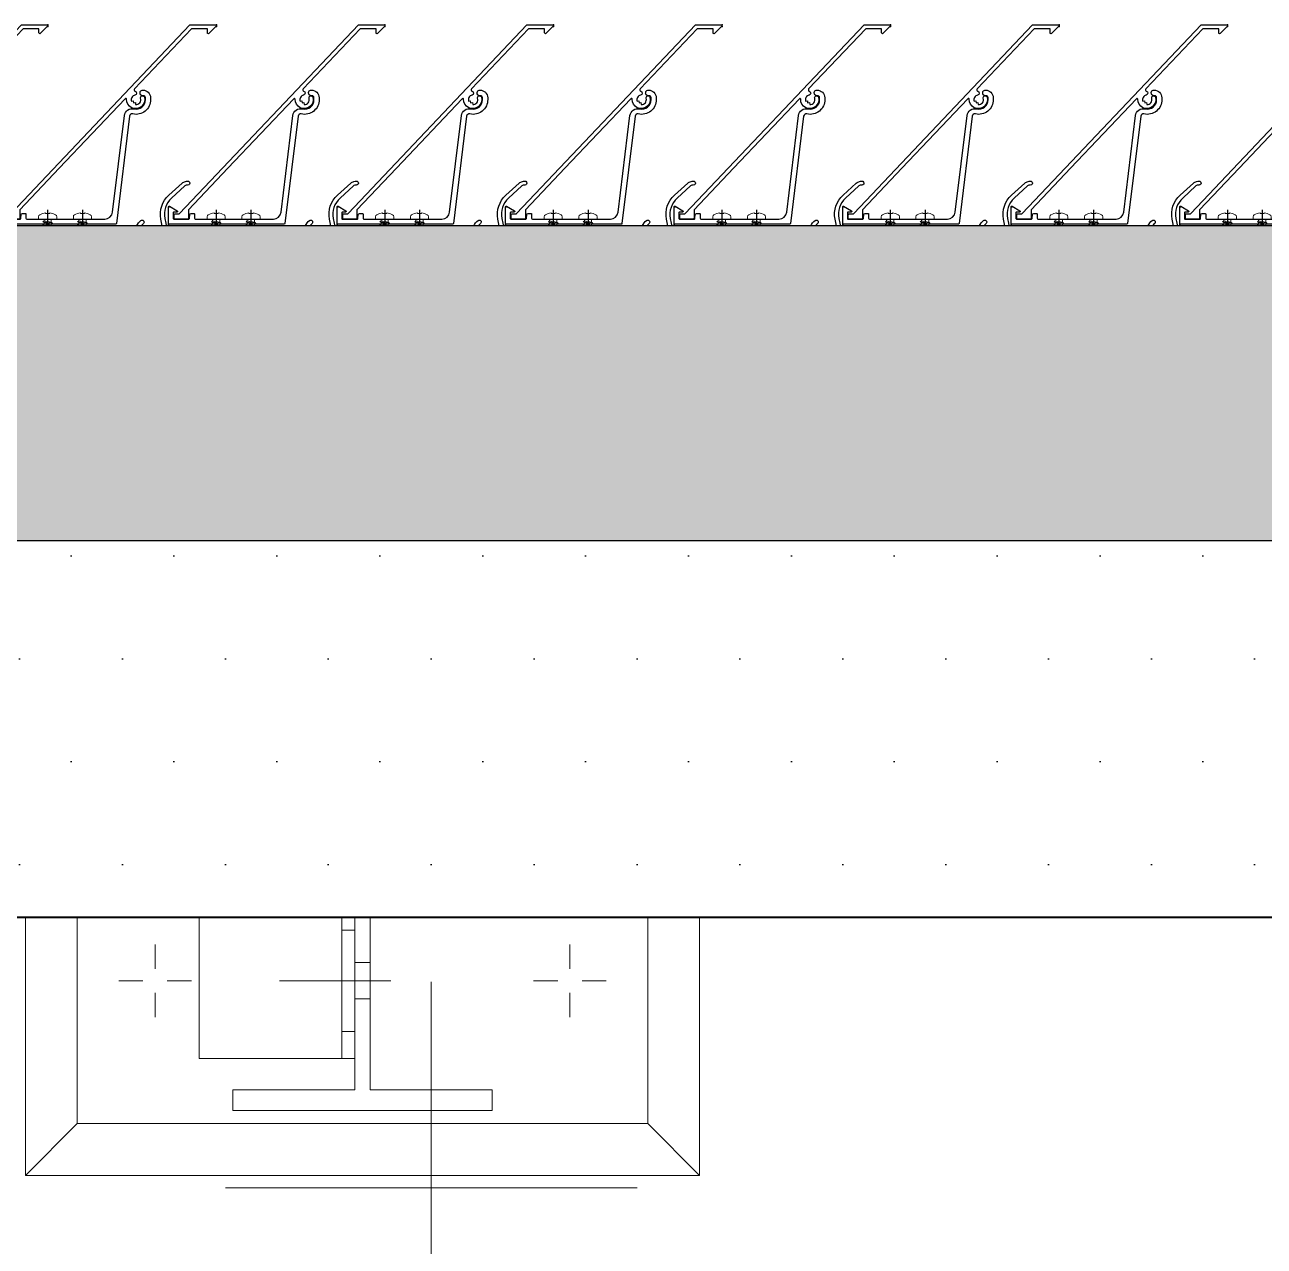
# Model space of a CAD drawing. Header units: millimetres. Extents: x 652937 to 1670132, y 1473552 to 2851037.
# Drawn here: x 713742 to 714220, y 1493531.7 to 1494002.5 of the extents above; entities that cross this region are included whole.
import ezdxf

# ---------------------------------------------------------------- set-up
doc = ezdxf.new("R2010")
doc.units = ezdxf.units.MM
doc.set_wipeout_variables(frame=1)
for name, pattern in [('CENTER', [50.800000000000004, 31.75, -6.35, 6.35, -6.35]), ('HIDDEN', [0.375, 0.25, -0.125]), ('XKITLINE00', [0]), ('XKITLINE02', [4, 2, -2])]:
    doc.linetypes.add(name, pattern=pattern)
for name, color, linetype in [('010 - ASPG_ACCESSORIES_MAIN_COLOR_1', 7, 'Continuous'), ('010 - ASPG_EXTR_MAIN_COLOR_2', 7, 'Continuous'), ('010 - ASPG_FLASHING_HATCH_', 7, 'Continuous'), ('010 - ASPG_FLASHING_MAIN_COLOR_2', 7, 'Continuous'), ('010 - ASPG_FLASHING_MAIN_COLOR_4', 7, 'Continuous'), ('010 - ASPG_FLASHING_WIPEOUT_', 7, 'Continuous'), ('010 - ASPG_FLASING_WIPEOUT_', 7, 'Continuous'), ('010 - ASPG_FRAMING_MAIN_COLOR_2', 7, 'Continuous'), ('010 - ASPG_FRAMING_SUB_COLOR_2', 7, 'Continuous'), ('010 - ASPG_FRAMING_WIPEOUT_', 7, 'Continuous'), ('BOLT & SCREW', 7, 'Continuous'), ('Center Line', 7, 'CENTER'), ('TEXT', 7, 'Continuous')]:
    doc.layers.add(name, color=color, linetype=linetype)
doc.layers.add('010 - ASPG_EXTR_DEF_SUB', color=7, linetype='Continuous', plot=False)
for name, color, linetype, lineweight in [('12-GRID', 7, 'CENTER', 13), ('A-FLOR-E', 7, 'Continuous', 9), ('A-WALL', 7, 'Continuous', 25), ('Bolt', 7, 'Continuous', 0), ('Part', 7, 'Continuous', 0), ('SCREW', 7, 'Continuous', 5)]:
    doc.layers.add(name, color=color, linetype=linetype, lineweight=lineweight)

# ---------------------------------------------------------------- blocks, each defined once
blk = doc.blocks.new('3')
at = {"layer": 'Bolt', "color": 7, "linetype": 'XKITLINE00', "lineweight": 0}
for p, q in [((-110.355418054387, -24.18171399831772), (-110.355418054387, -24.22833399940282)), ((-110.425418054685, -24.25171399815008), (-110.3787980545312, -24.25171399815008)), ((-110.2854180550203, -24.25171399815008), (-110.3320380542427, -24.25171399815008)), ((-110.355418054387, -24.32171400031075), (-110.355418054387, -24.27509399922565)), ((-109.8123949989676, -24.4317139997147), (-109.8123949989676, -24.4783339984715)), ((-109.8123949989676, -24.4317139997147), (-109.8123949989676, -24.4783339984715)), ((-109.8823949983343, -24.50171399954706), (-109.8357749991119, -24.50171399954706)), ((-109.8823949983343, -24.50171399954706), (-109.8357749991119, -24.50171399954706)), ((-109.7423949986696, -24.50171399954706), (-109.7890149988234, -24.50171399954706)), ((-109.7423949986696, -24.50171399954706), (-109.7890149988234, -24.50171399954706)), ((-109.8123949989676, -24.57171399937943), (-109.8123949989676, -24.52509399829432)), ((-109.8123949989676, -24.57171399937943), (-109.8123949989676, -24.52509399829432)), ((-109.8123949989676, -24.7317139999941), (-109.8123949989676, -24.7783339987509)), ((-109.8123949989676, -24.7317139999941), (-109.8123949989676, -24.7783339987509)), ((-109.8823949983343, -24.80171399982646), (-109.8357749991119, -24.80171399982646)), ((-109.8823949983343, -24.80171399982646), (-109.8357749991119, -24.80171399982646)), ((-109.7423949986696, -24.80171399982646), (-109.7890149988234, -24.80171399982646)), ((-109.7423949986696, -24.80171399982646), (-109.7890149988234, -24.80171399982646)), ((-109.8123949989676, -24.87171399965882), (-109.8123949989676, -24.82509399857372)), ((-109.8123949989676, -24.87171399965882), (-109.8123949989676, -24.82509399857372)), ((-110.355418054387, -24.98171399906278), (-110.355418054387, -25.02833400014788)), ((-110.425418054685, -25.05171399889514), (-110.3787980545312, -25.05171399889514)), ((-110.2854180550203, -25.05171399889514), (-110.3320380542427, -25.05171399889514)), ((-110.355418054387, -25.1217139987275), (-110.355418054387, -25.0750939999707))]:
    blk.add_line(p, q, dxfattribs=at)
at = {"layer": 'Bolt', "color": 7, "linetype": 'XKITLINE02', "lineweight": 0}
for p, q in [((-110.355418054387, -24.7063139998354), (-110.355418054387, -24.49171400023624)), ((-110.452918054536, -24.63671399839222), (-110.452918054536, -24.61171399895102)), ((-110.2579180551693, -24.63671399839222), (-110.2579180551693, -24.61171399895102)), ((-110.390418054536, -24.66671399865299), (-110.390418054536, -24.63671399839222)), ((-110.320418054238, -24.66671399865299), (-110.320418054238, -24.63671399839222))]:
    blk.add_line(p, q, dxfattribs=at)
at = {"layer": 'Part', "color": 7, "linetype": 'HIDDEN', "lineweight": 0, "ltscale": 5}
for p, q in [((-110.0720670009032, -23.27716099889949), (-110.0724729998037, -33.32781999930739)), ((-109.5270670000464, -23.27718299906701), (-109.5274730008096, -33.32784199947491))]:
    blk.add_line(p, q, dxfattribs=at)
at = {"layer": 'Part', "color": 7, "lineweight": 0}
for p, q in [((-110.6304180538282, -24.10171399917454), (-110.730418054387, -24.0017139990814)), ((-109.980418054387, -24.0017139990814), (-110.0804180549458, -24.10171399917454)), ((-110.2054180540144, -24.61171399895102), (-110.5054180547595, -24.61171399895102)), ((-110.730418054387, -25.30171400029212), (-110.6304180538282, -25.20171400019899)), ((-110.0804180549458, -25.20171400019899), (-109.980418054387, -25.30171400029212))]:
    blk.add_line(p, q, dxfattribs=at)
at = {"layer": 'Part', "color": 7, "linetype": 'XKITLINE02', "lineweight": 0}
for p, q in [((-110.2054180540144, -24.63671399839222), (-110.5054180547595, -24.63671399839222)), ((-109.5123949982226, -24.63671399839222), (-110.0804180549458, -24.63671399839222)), ((-110.0804180549458, -24.63671399839222), (-109.5123949982226, -24.63671399839222)), ((-109.9623949993402, -24.63671399839222), (-109.9623949993402, -24.66671399865299)), ((-109.5123949982226, -24.66671399865299), (-110.0804180549458, -24.66671399865299)), ((-110.0804180549458, -24.66671399865299), (-109.5123949982226, -24.66671399865299))]:
    blk.add_line(p, q, dxfattribs=at)
at = {"layer": 'Part', "color": 7, "lineweight": 0}
for points in [[(-109.487472999841, -33.32784299831837), (-109.4870670000091, -23.27718499908224), (-110.1120670000091, -23.27716000005603), (-110.112472999841, -33.32781799929217)], [(-110.0804180549458, -25.20171400019899), (-110.0804180549458, -24.10171399917454), (-110.6304180538282, -24.10171399917454), (-110.6304180538282, -25.20171400019899)], [(-110.565418055281, -24.40171399945393), (-110.565418055281, -24.63671399839222), (-110.1454180553555, -24.63671399839222), (-110.1454180553555, -24.40171399945393), (-110.105418054387, -24.40171399945393), (-110.105418054387, -24.90171399991959), (-110.1454180553555, -24.90171399991959), (-110.1454180553555, -24.66671399865299), (-110.565418055281, -24.66671399865299), (-110.565418055281, -24.90171399991959), (-110.605418054387, -24.90171399991959), (-110.605418054387, -24.40171399945393)]]:
    blk.add_lwpolyline(points, close=True, dxfattribs=at)
for points in [[(-109.980418054387, -24.40171399945393), (-109.980418054387, -24.0017139990814), (-110.730418054387, -24.0017139990814), (-110.730418054387, -25.30171400029212), (-109.980418054387, -25.30171400029212), (-109.980418054387, -24.90171399991959)], [(-110.5054180547595, -24.63671399839222), (-110.5054180547595, -24.33671400044113), (-110.2054180540144, -24.33671400044113), (-110.2054180540144, -24.63671399839222)]]:
    blk.add_lwpolyline(points, dxfattribs=at)
at = {"layer": 'Part', "color": 7, "linetype": 'XKITLINE02', "lineweight": 0}
blk.add_lwpolyline([(-110.0804180549458, -24.90171399991959), (-109.5123949982226, -24.90171399991959), (-109.5123949982226, -24.40171399945393), (-110.0804180549458, -24.40171399945393)], dxfattribs=at)
at = {"layer": 'Part', "color": 7, "linetype": 'HIDDEN', "lineweight": 0}
blk.add_lwpolyline([(-109.980418054387, -24.90171399991959), (-109.980418054387, -24.40171399945393)], dxfattribs=at)
blk = doc.blocks.new('W-1-PP18-ST_ENT3_REV02_20260413-050421_PP18_ENT3_MAIN_PLAN')
at = {"layer": 'A-FLOR-E'}
h = blk.add_hatch(dxfattribs=at)
h.set_pattern_fill('CROSS', scale=50, angle=210.7689957793228)
h.set_pattern_definition([(90.00830806532014, (9903.888727165991, -26817.57823354565), (-317.5460351444216, 317.453958179856), [158.75, -476.2500000000001]), (180.0083080653204, (9983.252216689521, -26738.19172452204), (-317.453958179856, -317.5460351444216), [158.75, -476.2500000000001])])
h.paths.add_polyline_path([(10552.7724922637, -11720.10914213024), (10552.65647391812, -10919.99999969266), (11302.45717344829, -10919.89127639681), (11302.5731920267, -11720.00041860156)], flags=16)
h.paths.add_polyline_path([(18712.43403395661, -10369.24719647504), (18712.7101582943, -10275.13879491016), (20062.22330671758, -10274.98557907529), (20062.223306834, -7304.822206497192), (20062.22330718325, 1006.469529820606), (8350.240529375384, 1013.833130011335), (8352.581507619703, -15559.00517199188), (13097.40324537293, -15549.91630767472), (13097.37388473027, -10370.04009564407)])
at = {"layer": 'TEXT'}
h = blk.add_hatch(dxfattribs=at)
h.set_pattern_fill('ANSI34', scale=21.83100767730449, angle=305.7689957793228)
h.set_pattern_definition([(230.0083080653204, (16484.82354204194, -22407.65041881241), (318.6218556715972, -267.276760314056), []), (230.0083080653204, (16387.17373050773, -22416.20793845505), (318.6218556715972, -267.276760314056), []), (230.0083080653204, (16289.52391897351, -22424.76545809768), (318.6218556715972, -267.276760314056), []), (230.0083080653204, (16191.87388997548, -22433.3229965996), (318.6218556715972, -267.276760314056), [])])
h.paths.add_polyline_path([(8351.9099206666, -15550.10326229967), (8350.218025129521, 1004.77125053294), (20060.18423601077, 1006.600863533095), (20061.87613178068, -15548.27364929952)], flags=16)
h.paths.add_polyline_path([(8201.931672031293, -15700.12501231395), (8201.109208492795, 1155.654514906928), (20210.65068731573, 1155.931012239307), (20211.47315085423, -15699.84851498157)])
at = {"layer": 'A-WALL', "color": 7, "linetype": 'HIDDEN', "lineweight": 13, "ltscale": 8}
blk.add_lwpolyline([(13174.99129250669, 1155.858422396705), (15279.8834763004, 1155.867376597598)], dxfattribs=at)
at = {"layer": 'A-WALL', "color": 7, "lineweight": 13}
blk.add_lwpolyline([(20062.22330718325, 1006.469529820606), (20062.22330648475, -15549.88525924273), (8352.604010701412, -15549.943291815), (8350.218026293674, 1004.771250067279)], close=True, dxfattribs=at)
at = {"color": 7, "xscale": 200.000000000001, "yscale": 200.000000000001, "zscale": 200.000000000001, "rotation": 90}
blk.add_blockref('3', (8614.437109767692, 23052.34119994566), dxfattribs=at)
blk = doc.blocks.new('PZG35-9D5')
at = {"layer": 'Center Line', "color": 7}
blk.add_line((1.4210854715202e-14, 3.733653355866409), (1.4210854715202e-14, -10.53404386090006), dxfattribs=at)
at = {"layer": 'SCREW', "color": 7}
for p, q in [((-1.399999999999963, 2.842170943040401e-14), (-1.399999999999963, -1.090192378864657)), ((1.399999999999991, 0), (1.399999999999991, -0.5901923788647139)), ((-1.850000000000009, -1.399999999999977), (1.850000000000037, -0.8999999999999773)), ((-1.850000000000009, -1.399999999999977), (-1.399999999999963, -1.090192378864685)), ((-1.850000000000009, -1.399999999999977), (-1.399999999999963, -1.709807621135297)), ((-1.850000000000009, -2.699999999999989), (1.850000000000037, -2.199999999999989)), ((-1.850000000000009, -2.699999999999989), (-1.399999999999963, -2.390192378864697)), ((-1.850000000000009, -2.699999999999989), (-1.399999999999963, -3.009807621135309)), ((-1.850000000000009, -4), (-1.399999999999963, -3.690192378864708)), ((-1.850000000000009, -4), (-0.9911470940920566, -3.883938796498938)), ((-1.850000000000009, -4), (-1.399999999999963, -4.30980762113532)), ((-1.399999999999963, -1.090192378864685), (1.399999999999991, -0.5901923788646855)), ((-1.399999999999963, -1.709807621135297), (1.399999999999991, -1.209807621135297)), ((-1.399999999999963, -1.709807621135269), (-1.399999999999963, -2.390192378864697)), ((-1.399999999999963, -2.390192378864697), (1.399999999999991, -1.890192378864697)), ((-1.399999999999963, -3.009807621135309), (1.399999999999991, -2.509807621135309)), ((-1.399999999999963, -3.009807621135309), (-1.399999999999963, -3.690192378864708)), ((-1.399999999999963, -3.690192378864708), (-0.8446989986695002, -3.591031485769975)), ((-1.399999999999963, -4.30980762113532), (-1.184865735341859, -4.271390788160659)), ((-1.399999999999963, -4.309807621135349), (-1.399999999999963, -8.099999999999966)), ((0.5619885887190463, -3.339837273736322), (1.399999999999991, -3.190192378864708)), ((0.7141825614195483, -3.653488843051434), (1.850000000000037, -3.5)), ((0.7141825614195483, -3.932275020881832), (1.399999999999991, -3.80980762113532)), ((0.7141825614195483, -4.612659778611231), (1.399999999999991, -4.49019237886472)), ((1.850000000000037, -0.8999999999999773), (1.399999999999991, -0.5901923788646855)), ((1.850000000000037, -0.8999999999999773), (1.399999999999991, -1.209807621135297)), ((1.399999999999991, -1.209807621135269), (1.399999999999991, -1.890192378864725)), ((1.850000000000037, -2.199999999999989), (1.399999999999991, -1.890192378864697)), ((1.850000000000037, -2.199999999999989), (1.399999999999991, -2.509807621135309)), ((1.399999999999991, -2.50980762113528), (1.399999999999991, -3.190192378864708)), ((1.850000000000037, -3.5), (1.399999999999991, -3.190192378864708)), ((1.850000000000037, -3.5), (1.399999999999991, -3.80980762113532)), ((1.399999999999991, -3.809807621135349), (1.399999999999991, -4.490192378864691)), ((1.850000000000037, -4.800000000000011), (1.399999999999991, -4.49019237886472)), ((1.4210854715202e-14, -9.5), (-1.399999999999963, -8.099999999999966)), ((1.4210854715202e-14, -9.5), (1.399999999999991, -8.099999999999966)), ((0.7141825614195483, -4.953488843051389), (1.850000000000037, -4.800000000000011)), ((0.7141825614195483, -5.232275020881843), (1.399999999999991, -5.109807621135332)), ((1.850000000000037, -4.800000000000011), (1.399999999999991, -5.109807621135332)), ((1.399999999999991, -5.109807621135332), (1.399999999999991, -8.099999999999966))]:
    blk.add_line(p, q, dxfattribs=at)
blk.add_lwpolyline([(1.4210854715202e-14, -9.5), (0.7141825614195483, -5.232275020881843), (0.7141825614195483, -3.600899293750615, 0.4176573264866609), (0.4106596181599826, -3.300919979679151, 0.1081021898226624), (-0.8446989986694433, -3.591031485769975), (-1.399999999999991, -4.701675652739141)], format="xyb", dxfattribs=at)
blk = doc.blocks.new('*U9352')
at = {"layer": 'SCREW', "color": 7}
blk.add_lwpolyline([(3.026373332565058, 1.780836269555209, 0.09905967801670053), (0.7999999999999687, 2.546427498927414), (0.7999999999999687, 2.274284095813357), (-0.800000000000054, 2.274284095813357), (-0.800000000000054, 2.546427498927414, 0.09905967801670058), (-3.026373332565143, 1.780836269555209, 0.2665876613401604), (-3.500000000000043, 0.9556546004010897), (-3.500000000000043, 0.1999999999999886, 0.4142135623730938), (-3.300000000000054, 0), (3.299999999999997, 0, 0.4142135623731049), (3.499999999999986, 0.1999999999999886), (3.499999999999957, 0.9556546004010897, 0.2665876613401604)], format="xyb", close=True, dxfattribs=at)
blk.add_blockref('PZG35-9D5', (-1.4210854715202e-14, 0), dxfattribs=at)
blk = doc.blocks.new('*U9355')
at = {"color": 7}
blk.add_point((0, 0), dxfattribs=at)
at = {"layer": '010 - ASPG_ACCESSORIES_MAIN_COLOR_1', "color": 7}
blk.add_lwpolyline([(-39.69999999902211, -0.5999999995172398, 0.4142135623731156), (-39.99999999883585, -0.8999999995638059), (-39.99999999883585, -7.366962144914214, 0.5773502691897371), (-39.65044321701862, -7.568778847059366), (-36.64260295056738, -5.832201459393036, 0.7673269879794871), (-36.78520590183325, -5.299999999645297), (-37.89999999874271, -5.299999999645297, -0.4142135623735732), (-38.19999999902211, -4.999999999656938), (-38.19999999902211, -2.799999999587089, -0.4142135623730951), (-37.99999999883585, -2.59999999951724), (-32.18326623388566, -2.59999999951724, -0.3888787318530097), (-31.98402729420923, -2.782568851142787), (-31.8474567013327, -4.343577870872468, 0.3888787318530089), (-31.34935935237445, -4.799999999528882), (-30.29999999911524, -4.799999999528882, 0.4142135623732408), (-29.99999999883585, -4.499999999540523), (-29.99999999883585, -2.899999999505599, -0.4142135623731785), (-29.69999999902211, -2.59999999951724), (0.4107479506637901, -2.59999999951724, -0.3789692262628873), (3.38851808081381, -5.235465979035143), (7.952927200356498, -42.5207682372482, 0.4465929586642906), (11.6177961837966, -45.07649022702281, -0.4898018444424612), (16.07846395508386, -48.68238816667036), (16.06490363762714, -49.36225294566866, -0.1824796859550777), (15.80227640201338, -50.01801436272836, -0.2679491924113072), (15.32539491611533, -50.16829426406803, 1.122114645179816), (15.09990952932276, -52.3421093734276, 0.4050039718497206), (18.0645059288945, -49.40213623346681), (18.07806624681689, -48.72227145435209, 0.4898054953707174), (11.15966573380865, -43.12966807454978, -0.4465970485362636), (9.938031048281118, -42.27776159492242), (4.866356541635469, -0.8481197821154633, 0.3641755342157969), (4.570876519894227, -0.5999999995172398)], format="xyb", close=True, dxfattribs=at)
at = {"layer": '010 - ASPG_EXTR_DEF_SUB', "color": 7}
for p in [(-39.99999999883585, -0.4999999995172402), (43.44495566345738, -76.89999999944341), (43.44495566345738, -77.49999999954052)]:
    blk.add_point(p, dxfattribs=at)
at = {"layer": '010 - ASPG_EXTR_MAIN_COLOR_2', "color": 7}
blk.add_lwpolyline([(11.37409105408005, -48.15170148877115), (11.47245816211216, -47.43577758665815), (12.17779493960552, -47.55667202338264), (12.29266474000178, -46.78670596401826, -0.5355375090189683), (14.1918134491425, -49.16870282323253, 0.9915718169393263), (15.66379558271728, -49.57599316951273, 1.157025413028558), (8.792231505503878, -48.77291728999153, -0.6885576205791355), (8.274611146422103, -48.98797988444021), (-17.14292736421339, -22.16859813180672), (-32.34153279638849, -6.131750148785431), (-32.34153279638849, -2.899999981694054, 0.4143115081626392), (-32.64163311407901, -2.59999999951724), (-37.54163311352022, -2.59999999951724, 0.4141156188887998), (-37.84153278893791, -2.899999981635847), (-37.84153278893791, -4.299999988411218, 0.4142135623731781), (-37.54153279098682, -4.599999986478724), (-35.98884801496752, -4.599999986478724, -0.205894629290155), (-35.77110154624097, -4.693635078269653), (33.22969053988345, -77.49999999954052), (43.14495566324331, -77.49999999954052, 0.6681786376628355), (43.35708769806661, -76.98786796536915), (40.5215537941549, -74.1523340573247, 0.6681786381757795), (40.00942175951786, -74.36446609156592), (40.00942175951786, -75.99999999802712), (33.87471885257401, -75.99999999802712), (11.86384030175395, -52.7751643466243, -0.5583539238224016), (12.08261241135187, -51.95244935475676, 0.7662751832817146), (12.03674733010121, -50.39291741001107, -0.4385828234445206), (10.70630855322815, -48.05207626283555)], format="xyb", close=True, dxfattribs=at)
at = {"layer": 'SCREW', "color": 7, "rotation": 180}
for p in [(-21.64901723782532, -2.499999999924694), (-8.237076249206439, -2.499999999924694)]:
    blk.add_blockref('*U9352', p, dxfattribs=at)
blk = doc.blocks.new('*U8555')
at = {"color": 7}
blk.add_wipeout([(1392.0000000029759, 4.000000001474973), (60.00000000297587, 4.000000000000227), (60.00000000297587, 69.30000000000018), (1392.0000000029759, 69.30000000147493)], dxfattribs=at).dxf.layer = '010 - ASPG_FRAMING_WIPEOUT_'
at = {"layer": '010 - ASPG_FRAMING_MAIN_COLOR_2', "color": 7}
blk.add_lwpolyline([(1362.00000000414, 69.30000000147461), (90.00000000181171, 69.3), (90.00000000181171, 6), (1362.00000000414, 6.000000001474604)], close=True, dxfattribs=at)
at = {"layer": '010 - ASPG_FRAMING_SUB_COLOR_2', "color": 7}
for points in [[(1392.000000002976, 4.000000001474604), (60.00000000297587, 4), (60.00000000297587, 69.3), (1392.000000002976, 69.30000000147461)], [(60.00000000297587, 2.000000000715772), (60.00000000297587, 4), (1392.000000002976, 4.000000001474604), (1392.000000002976, 2.000000002190376)]]:
    blk.add_lwpolyline(points, close=True, dxfattribs=at)
at = {"color": 7, "rotation": 180}
for p in [(767.000000004191, 69.3), (832.000000004191, 69.3), (897.000000004191, 69.3), (962.000000004191, 69.3), (1027.000000004191, 69.3), (1092.000000004191, 69.3), (1157.000000004191, 69.3), (1222.000000004191, 69.3), (1287.000000004191, 69.3)]:
    blk.add_blockref('*U9355', p, dxfattribs=at)
blk = doc.blocks.new('*U9351')
at = {"layer": '12-GRID', "color": 7, "linetype": 'CENTER'}
for p, q in [((5.684341886080801e-14, -6.200000000000029), (5.684341886080801e-14, 2.200000000000029)), ((-4.199999999999973, -2), (4.200000000000085, -2))]:
    blk.add_line(p, q, dxfattribs=at)
at = {"layer": 'BOLT & SCREW', "color": 7}
for p, q in [((-0.553537628269381, -1.771128018217196), (-1.767499999999847, -1.558125000000442)), ((-0.553537628269381, -2.228871981782805), (-1.767500000000483, -2.441875000000354)), ((-0.4577439635652332, -1.771128018217196), (-0.8837500000000146, -1.558125000000442)), ((-0.4577439635652332, -2.228871981782805), (-0.8837500000000146, -2.441875000000354)), ((-0.2288719817826677, -1.446462371730204), (-0.4418749999998197, -0.2325000000002947)), ((-0.2288719817826677, -1.542256036434869), (-0.4418749999998197, -1.116250000000048)), ((-0.2288719817826677, -2.457743963565131), (-0.4418749999998197, -2.883750000000271)), ((-0.2288719817821107, -2.553537628269438), (-0.4418749999998197, -3.767500000000023)), ((0.2288719817822642, -1.446462371730562), (0.4418749999996946, -0.2324999999999764)), ((0.2288719817822642, -1.542256036434869), (0.4418749999996946, -1.116250000000048)), ((0.4418749999996946, -2.883750000000271), (0.2288719817829008, -2.457743963565131)), ((0.2288719817829008, -2.553537628269438), (0.4418749999999732, -3.767500000000023)), ((0.4577439635647103, -1.771128018217196), (0.8837499999994917, -1.558125000000442)), ((0.4577439635647103, -2.228871981782805), (0.8837500000001283, -2.441874999999877)), ((0.5535376282692559, -1.771128018217196), (1.767500000000001, -1.558125000000124)), ((0.5535376282692559, -2.228871981782805), (1.767500000000001, -2.441874999999877))]:
    blk.add_line(p, q, dxfattribs=at)
for points in [[(-1.767500000000006, -1.558125000000442), (-0.8837500000001342, -1.558125000000442, 0.4142135623730394), (-0.4418749999998197, -1.116250000000048), (-0.4418749999998197, -0.2325000000002947), (0.4418749999996946, -0.2324999999999764), (0.4418749999996946, -1.116250000000048, 0.4142135623731505), (0.8837500000000089, -1.558125000000442), (1.76750000000012, -1.558125000000124), (1.76750000000012, -2.441874999999877), (0.8837500000000089, -2.441874999999877, 0.414213562373095), (0.4418749999996946, -2.883750000000271), (0.4418749999999732, -3.767500000000023), (-0.4418749999998197, -3.767500000000023), (-0.4418749999998197, -2.883750000000271, 0.4142135623730397), (-0.8837500000001342, -2.441875000000354), (-1.767500000000483, -2.441875000000354)], [(0.2288719817829008, -2.457743963565131, -0.414213562373095), (0.4577439635645909, -2.228871981782805), (0.5535376282692559, -2.228871981782805), (0.5535376282692559, -1.771128018217196), (0.4577439635645909, -1.771128018217196, -0.4142135623730951), (0.228871981782105, -1.542256036434869), (0.228871981782105, -1.446462371730562), (-0.2288719817826677, -1.446462371730204), (-0.2288719817826677, -1.542256036434869, -0.4142135623730951), (-0.4577439635649944, -1.771128018217196), (-0.553537628269381, -1.771128018217196), (-0.553537628269381, -2.228871981782805), (-0.4577439635649944, -2.228871981782805, -0.4142135623730951), (-0.2288719817826677, -2.457743963565131), (-0.2288719817822698, -2.553537628269438), (0.2288719817829008, -2.553537628269438)]]:
    blk.add_lwpolyline(points, format="xyb", close=True, dxfattribs=at)
blk.add_circle((5.684341886080801e-14, -2), 3.5, dxfattribs=at)
blk = doc.blocks.new('*U8556')
at = {"layer": '010 - ASPG_EXTR_DEF_SUB', "color": 7}
for p in [(130, -2.503952600818593e-11), (195, -3.75592890122789e-11), (260, -5.007905201637186e-11), (325, -6.259881502046483e-11), (390, -7.511857802455779e-11), (455, -8.763834102865076e-11), (520, -1.001581040327437e-10)]:
    blk.add_point(p, dxfattribs=at)
at = {"layer": '010 - ASPG_EXTR_MAIN_COLOR_2', "color": 7}
for points in [[(70.70067926403135, 26.88725557025667, -0.3817208427142056), (75.27361959358677, 9.069098417576456, 0.9773819303748196), (76.62031129561365, 8.407760736403574, 0.3611050424324235), (72.40816218266264, 27.5032756255698, -0.4961260631527202)], [(74.05580963008106, 31.9020052741855, -0.00282652430436861), (75.56195585662499, 33.06505110462807, 0.07704788012868193), (108.7415275620297, 68.43644483828596, -0.2476739044870795), (108.9891886156984, 68.56714037140976), (110.9840893819928, 68.56714037140976, -0.04413111325910057), (111.4728248161264, 68.5045802023253, -0.1258462906385483), (113.9636769010685, 67.20642238202184, -0.09885145914925667), (114.8173400671221, 66.0338080653912, -0.2058282691334744), (114.7936664214358, 61.20460651121014, -0.1151163694662807), (111.3683241284452, 57.18072180576767, 0.822373071447778), (112.4550462905318, 56.10392398636235, 0.109184526549196), (116.1486009340733, 60.55948756890051, 0.2083234795678962), (116.1894268463366, 66.6402645750661, 0.1005277992320483), (114.9723091390915, 68.316710421803, 0.1451157280627245), (111.2923091310076, 70.06714037146797), (95.75877492781729, 70.06714037146797, 0.4336592857269459), (95.45942675694823, 69.74737493512133), (95.84137786505744, 63.96271307503251, 0.0820690263538202), (95.8636512933299, 63.86745857032859, 0.7206537881255028), (97.32908650487661, 63.97254170039581, 0.07922428198988747), (97.33778353128582, 64.06661670525703), (97.06877322634682, 68.14078645633911, -0.4336592857264138), (97.46790412114933, 68.56714037140976), (105.8611929877661, 68.56714037146797, -0.6073848710044985), (106.3521102210507, 67.62217621323565, -0.04582868044492008), (87.7838222887367, 45.76076047365699, -0.5604921351226578), (87.28750535612926, 45.88571992131095, 0.3178599151680848), (84.2119114198722, 48.23749049524689, 0.9532878111822051), (84.08207267895341, 46.71593409565888, -2.423003988231831), (82.25806952221319, 44.89173717545258, 0.9523147976297285), (80.73634468205273, 44.76348824844375, 0.3008214087947553), (82.8898747372441, 41.75529025441413, -0.5604921351218277), (82.98351840674877, 41.25212405504338, -0.01942473842078824), (73.62392509169877, 33.46052617054578, -0.5525007933269362)], [(561.3521102210507, 67.62217621314801, -0.04582868044492008), (542.7838222887367, 45.76076047356935, -0.5604921351226578), (542.2875053561293, 45.88571992122331, 0.3178599151680848), (539.2119114198722, 48.23749049515925, 0.9532878111822051), (539.0820726789534, 46.71593409557124, -2.423003988231831), (537.2580695222132, 44.89173717536494, 0.9523147976297285), (535.7363446820527, 44.76348824835611, 0.3008214087947553), (537.8898747372441, 41.7552902543265, -0.5604921351218277), (537.9835184067488, 41.25212405495574, -0.01942473842078824), (528.6239250916988, 33.46052617045814, -0.5525007933269362), (528.1474985848181, 33.63667257975783, 0.3444609008774969), (524.9894988052547, 36.29767865986094, 0.9520149233436535), (524.8615776561201, 34.77593409556891, -2.42318646531747), (523.0375749985687, 32.95193143766835, 0.9520149233867892), (521.5158304339275, 32.82401028882475, 0.2853998218446234), (523.4930240777321, 29.8885144826653, -0.5533776808031501), (523.5629085102119, 29.38496566245328, 0.03067395406819984), (508.4630128806457, 15.05729964545924, 0.4171002255848137), (509.114368729759, 5.272964205085259, 0.9355530918984264), (510.0966641549021, 6.406584819620434, -0.4344100119147308), (509.803354519885, 14.294766174762, -0.01499848524836865), (516.9205648060888, 21.45455419180678, -0.7383485292466446), (519.917139344383, 19.76412730304753, 0.004917316774645771), (516.8066999851726, 4.803864106319338, 0.2636109069979271), (519.8802099335007, -4.460317215109285), (524.9957336951047, -9.084236264969263, 0.1258843890439943), (526.2677612504922, -9.753782964295283, 0.04427494949630078), (527.0895440597087, -9.866966023093596, 1.107654826573523), (527.1254592109472, -8.331805701642338, -0.2155958426847688), (526.0232266592793, -7.991025416979141), (520.8860520706512, -3.347536196333863, -0.2636109069978752), (518.2782254475169, 4.512981288500555, -0.004854851929905817), (521.34138361644, 19.25507699990874, 0.2339601468136614), (520.8154424866661, 21.9548734381259, -0.2408104543272742), (520.7103134100325, 24.90310810676772, -0.1041570884704408), (520.7846048693173, 25.00194829808777), (522.99301963998, 26.93374890853181, -0.2290212912668875), (525.7006792640314, 26.88725557016903, -0.3817208427142056), (530.2736195935868, 9.069098417488817, 0.9773819303748196), (531.6203112956136, 8.407760736315936, 0.3611050424324235), (527.4081621826626, 27.50327562548216, -0.4961260631527202), (527.4429225292988, 30.68812541735122, 0.003188108562510474), (529.0558096300811, 31.90200527409786, -0.00282652430436861), (530.561955856625, 33.06505110454043, 0.07704788012868193), (563.7415275620297, 68.43644483819833, -0.2476739044870795)], [(566.2923091310076, 70.06714037138033), (550.7587749278173, 70.06714037138033, 0.4336592857269459), (550.4594267569482, 69.74737493503369), (550.8413778650574, 63.96271307494487, 0.0820690263538202), (550.8636512933299, 63.86745857024096, 0.7206537881255028), (552.3290865048766, 63.97254170030817, 0.07922428198988747), (552.3377835312858, 64.0666167051694), (552.0687732263468, 68.14078645625148, -0.4336592857264138), (552.4679041211493, 68.56714037132213)]]:
    blk.add_lwpolyline(points, format="xyb", dxfattribs=at)
for points in [[(160.7587749278173, 70.06714037145545, 0.4336592857269459), (160.4594267569482, 69.74737493510881), (160.8413778650574, 63.96271307501999, 0.0820690263538202), (160.8636512933299, 63.86745857031607, 0.7206537881255028), (162.3290865048766, 63.97254170038329, 0.07922428198988747), (162.3377835312858, 64.06661670524451), (162.0687732263468, 68.1407864563266, -0.4336592857264138), (162.4679041211493, 68.56714037139724), (170.8611929877661, 68.56714037145545, -0.6073848710044985), (171.3521102210507, 67.62217621322313, -0.04582868044492008), (152.7838222887367, 45.76076047364447, -0.5604921351226578), (152.2875053561293, 45.88571992129843, 0.3178599151680848), (149.2119114198722, 48.23749049523437, 0.9532878111822051), (149.0820726789534, 46.71593409564636, -2.423003988231831), (147.2580695222132, 44.89173717544006, 0.9523147976297285), (145.7363446820527, 44.76348824843123, 0.3008214087947553), (147.8898747372441, 41.75529025440161, -0.5604921351218277), (147.9835184067488, 41.25212405503086, -0.01942473842078824), (138.6239250916988, 33.46052617053326, -0.5525007933269362), (138.1474985848181, 33.63667257983295, 0.3444609008774969), (134.9894988052547, 36.29767865993605, 0.9520149233436535), (134.8615776561201, 34.77593409564403, -2.42318646531747), (133.0375749985687, 32.95193143774347, 0.9520149233867892), (131.5158304339275, 32.82401028889987, 0.2853998218446234), (133.4930240777321, 29.88851448274042, -0.5533776808031501), (133.5629085102119, 29.3849656625284, 0.03067395406819984), (118.4630128806457, 15.05729964553436, 0.4171002255848137), (119.114368729759, 5.272964205160378, 0.9355530918984264), (120.0966641549021, 6.406584819695553, -0.4344100119147308), (119.803354519885, 14.29476617483712, -0.01499848524836865), (126.9205648060888, 21.4545541918819, -0.7383485292466446), (129.917139344383, 19.76412730312265, 0.004917316774645771), (126.8066999851726, 4.803864106394457, 0.2636109069979271), (129.8802099335007, -4.460317215034166), (134.9957336951047, -9.084236264894145, 0.1258843890439943), (136.2677612504922, -9.753782964220164, 0.04427494949630078), (137.0895440597087, -9.866966023018477, 1.107654826573523), (137.1254592109472, -8.33180570156722, -0.2155958426847688), (136.0232266592793, -7.991025416904023), (130.8860520706512, -3.347536196258744, -0.2636109069978752), (128.2782254475169, 4.512981288575673, -0.004854851929905817), (131.34138361644, 19.25507699998386, 0.2339601468136614), (130.8154424866661, 21.95487343820102, -0.2408104543272742), (130.7103134100325, 24.90310810684284, -0.1041570884704408), (130.7846048693173, 25.00194829816289), (132.99301963998, 26.93374890860693, -0.2290212912668875), (135.7006792640314, 26.88725557024415, -0.3817208427142056), (140.2736195935868, 9.069098417563936, 0.9773819303748196), (141.6203112956136, 8.407760736391054, 0.3611050424324235), (137.4081621826626, 27.50327562555728, -0.4961260631527202), (137.4429225292988, 30.68812541742633, 0.003188108562510474), (139.0558096300811, 31.90200527417298, -0.00282652430436861), (140.561955856625, 33.06505110461555, 0.07704788012868193), (173.7415275620297, 68.43644483827345, -0.2476739044870795), (173.9891886156984, 68.56714037139724), (175.9840893819928, 68.56714037139724, -0.04413111325910057), (176.4728248161264, 68.50458020231278, -0.1258462906385483), (178.9636769010685, 67.20642238200932, -0.09885145914925667), (179.8173400671221, 66.03380806537868, -0.2058282691334744), (179.7936664214358, 61.20460651119762, -0.1151163694662807), (176.3683241284452, 57.18072180575516, 0.822373071447778), (177.4550462905318, 56.10392398634983, 0.109184526549196), (181.1486009340733, 60.55948756888799, 0.2083234795678962), (181.1894268463366, 66.64026457505358, 0.1005277992320483), (179.9723091390915, 68.31671042179048, 0.1451157280627245), (176.2923091310076, 70.06714037145545)], [(225.7587749278173, 70.06714037144293, 0.4336592857269459), (225.4594267569482, 69.74737493509629), (225.8413778650574, 63.96271307500747, 0.0820690263538202), (225.8636512933299, 63.86745857030355, 0.7206537881255028), (227.3290865048766, 63.97254170037077, 0.07922428198988747), (227.3377835312858, 64.066616705232), (227.0687732263468, 68.14078645631407, -0.4336592857264138), (227.4679041211493, 68.56714037138472), (235.8611929877661, 68.56714037144293, -0.6073848710044985), (236.3521102210507, 67.62217621321061, -0.04582868044492008), (217.7838222887367, 45.76076047363195, -0.5604921351226578), (217.2875053561293, 45.88571992128591, 0.3178599151680848), (214.2119114198722, 48.23749049522185, 0.9532878111822051), (214.0820726789534, 46.71593409563384, -2.423003988231831), (212.2580695222132, 44.89173717542754, 0.9523147976297285), (210.7363446820527, 44.76348824841871, 0.3008214087947553), (212.8898747372441, 41.7552902543891, -0.5604921351218277), (212.9835184067488, 41.25212405501834, -0.01942473842078824), (203.6239250916988, 33.46052617052074, -0.5525007933269362), (203.1474985848181, 33.63667257982043, 0.3444609008774969), (199.9894988052547, 36.29767865992353, 0.9520149233436535), (199.8615776561201, 34.77593409563151, -2.42318646531747), (198.0375749985687, 32.95193143773095, 0.9520149233867892), (196.5158304339275, 32.82401028888735, 0.2853998218446234), (198.4930240777321, 29.8885144827279, -0.5533776808031501), (198.5629085102119, 29.38496566251588, 0.03067395406819984), (183.4630128806457, 15.05729964552184, 0.4171002255848137), (184.114368729759, 5.272964205147858, 0.9355530918984264), (185.0966641549021, 6.406584819683033, -0.4344100119147308), (184.803354519885, 14.2947661748246, -0.01499848524836865), (191.9205648060888, 21.45455419186938, -0.7383485292466446), (194.917139344383, 19.76412730311013, 0.004917316774645771), (191.8066999851726, 4.803864106381937, 0.2636109069979271), (194.8802099335007, -4.460317215046686), (199.9957336951047, -9.084236264906664, 0.1258843890439943), (201.2677612504922, -9.753782964232684, 0.04427494949630078), (202.0895440597087, -9.866966023030997, 1.107654826573523), (202.1254592109472, -8.33180570157974, -0.2155958426847688), (201.0232266592793, -7.991025416916543), (195.8860520706512, -3.347536196271264, -0.2636109069978752), (193.2782254475169, 4.512981288563154, -0.004854851929905817), (196.34138361644, 19.25507699997134, 0.2339601468136614), (195.8154424866661, 21.9548734381885, -0.2408104543272742), (195.7103134100325, 24.90310810683032, -0.1041570884704408), (195.7846048693173, 25.00194829815037), (197.99301963998, 26.93374890859441, -0.2290212912668875), (200.7006792640314, 26.88725557023163, -0.3817208427142056), (205.2736195935868, 9.069098417551416, 0.9773819303748196), (206.6203112956136, 8.407760736378535, 0.3611050424324235), (202.4081621826626, 27.50327562554476, -0.4961260631527202), (202.4429225292988, 30.68812541741381, 0.003188108562510474), (204.0558096300811, 31.90200527416046, -0.00282652430436861), (205.561955856625, 33.06505110460303, 0.07704788012868193), (238.7415275620297, 68.43644483826093, -0.2476739044870795), (238.9891886156984, 68.56714037138472), (240.9840893819928, 68.56714037138472, -0.04413111325910057), (241.4728248161264, 68.50458020230026, -0.1258462906385483), (243.9636769010685, 67.2064223819968, -0.09885145914925667), (244.8173400671221, 66.03380806536616, -0.2058282691334744), (244.7936664214358, 61.2046065111851, -0.1151163694662807), (241.3683241284452, 57.18072180574264, 0.822373071447778), (242.4550462905318, 56.10392398633731, 0.109184526549196), (246.1486009340733, 60.55948756887547, 0.2083234795678962), (246.1894268463366, 66.64026457504106, 0.1005277992320483), (244.9723091390915, 68.31671042177796, 0.1451157280627245), (241.2923091310076, 70.06714037144293)], [(290.7587749278173, 70.06714037143041, 0.4336592857269459), (290.4594267569482, 69.74737493508377), (290.8413778650574, 63.96271307499495, 0.0820690263538202), (290.8636512933299, 63.86745857029103, 0.7206537881255028), (292.3290865048766, 63.97254170035825, 0.07922428198988747), (292.3377835312858, 64.06661670521947), (292.0687732263468, 68.14078645630156, -0.4336592857264138), (292.4679041211493, 68.5671403713722), (300.8611929877661, 68.56714037143041, -0.6073848710044985), (301.3521102210507, 67.62217621319809, -0.04582868044492008), (282.7838222887367, 45.76076047361943, -0.5604921351226578), (282.2875053561293, 45.88571992127339, 0.3178599151680848), (279.2119114198722, 48.23749049520933, 0.9532878111822051), (279.0820726789534, 46.71593409562132, -2.423003988231831), (277.2580695222132, 44.89173717541502, 0.9523147976297285), (275.7363446820527, 44.76348824840619, 0.3008214087947553), (277.8898747372441, 41.75529025437658, -0.5604921351218277), (277.9835184067488, 41.25212405500582, -0.01942473842078824), (268.6239250916988, 33.46052617050822, -0.5525007933269362), (268.1474985848181, 33.63667257980791, 0.3444609008774969), (264.9894988052547, 36.29767865991101, 0.9520149233436535), (264.8615776561201, 34.77593409561899, -2.42318646531747), (263.0375749985687, 32.95193143771843, 0.9520149233867892), (261.5158304339275, 32.82401028887483, 0.2853998218446234), (263.4930240777321, 29.88851448271538, -0.5533776808031501), (263.5629085102119, 29.38496566250336, 0.03067395406819984), (248.4630128806457, 15.05729964550932, 0.4171002255848137), (249.114368729759, 5.272964205135338, 0.9355530918984264), (250.0966641549021, 6.406584819670513, -0.4344100119147308), (249.803354519885, 14.29476617481208, -0.01499848524836865), (256.9205648060888, 21.45455419185686, -0.7383485292466446), (259.917139344383, 19.76412730309761, 0.004917316774645771), (256.8066999851726, 4.803864106369417, 0.2636109069979271), (259.8802099335007, -4.460317215059206), (264.9957336951047, -9.084236264919184, 0.1258843890439943), (266.2677612504922, -9.753782964245204, 0.04427494949630078), (267.0895440597087, -9.866966023043517, 1.107654826573523), (267.1254592109472, -8.331805701592259, -0.2155958426847688), (266.0232266592793, -7.991025416929062), (260.8860520706512, -3.347536196283784, -0.2636109069978752), (258.2782254475169, 4.512981288550634, -0.004854851929905817), (261.34138361644, 19.25507699995882, 0.2339601468136614), (260.8154424866661, 21.95487343817598, -0.2408104543272742), (260.7103134100325, 24.9031081068178, -0.1041570884704408), (260.7846048693173, 25.00194829813785), (262.99301963998, 26.93374890858189, -0.2290212912668875), (265.7006792640314, 26.88725557021911, -0.3817208427142056), (270.2736195935868, 9.069098417538896, 0.9773819303748196), (271.6203112956136, 8.407760736366015, 0.3611050424324235), (267.4081621826626, 27.50327562553224, -0.4961260631527202), (267.4429225292988, 30.6881254174013, 0.003188108562510474), (269.0558096300811, 31.90200527414794, -0.00282652430436861), (270.561955856625, 33.06505110459051, 0.07704788012868193), (303.7415275620297, 68.4364448382484, -0.2476739044870795), (303.9891886156984, 68.5671403713722), (305.9840893819928, 68.5671403713722, -0.04413111325910057), (306.4728248161264, 68.50458020228774, -0.1258462906385483), (308.9636769010685, 67.20642238198428, -0.09885145914925667), (309.8173400671221, 66.03380806535364, -0.2058282691334744), (309.7936664214358, 61.20460651117259, -0.1151163694662807), (306.3683241284452, 57.18072180573012, 0.822373071447778), (307.4550462905318, 56.10392398632479, 0.109184526549196), (311.1486009340733, 60.55948756886295, 0.2083234795678962), (311.1894268463366, 66.64026457502854, 0.1005277992320483), (309.9723091390915, 68.31671042176544, 0.1451157280627245), (306.2923091310076, 70.06714037143041)], [(355.7587749278173, 70.06714037141789, 0.4336592857269459), (355.4594267569482, 69.74737493507125), (355.8413778650574, 63.96271307498243, 0.0820690263538202), (355.8636512933299, 63.86745857027852, 0.7206537881255028), (357.3290865048766, 63.97254170034573, 0.07922428198988747), (357.3377835312858, 64.06661670520695), (357.0687732263468, 68.14078645628904, -0.4336592857264138), (357.4679041211493, 68.56714037135968), (365.8611929877661, 68.56714037141789, -0.6073848710044985), (366.3521102210507, 67.62217621318557, -0.04582868044492008), (347.7838222887367, 45.76076047360691, -0.5604921351226578), (347.2875053561293, 45.88571992126087, 0.3178599151680848), (344.2119114198722, 48.23749049519681, 0.9532878111822051), (344.0820726789534, 46.7159340956088, -2.423003988231831), (342.2580695222132, 44.8917371754025, 0.9523147976297285), (340.7363446820527, 44.76348824839367, 0.3008214087947553), (342.8898747372441, 41.75529025436406, -0.5604921351218277), (342.9835184067488, 41.2521240549933, -0.01942473842078824), (333.6239250916988, 33.4605261704957, -0.5525007933269362), (333.1474985848181, 33.63667257979539, 0.3444609008774969), (329.9894988052547, 36.29767865989849, 0.9520149233436535), (329.8615776561201, 34.77593409560647, -2.42318646531747), (328.0375749985687, 32.95193143770591, 0.9520149233867892), (326.5158304339275, 32.82401028886231, 0.2853998218446234), (328.4930240777321, 29.88851448270286, -0.5533776808031501), (328.5629085102119, 29.38496566249084, 0.03067395406819984), (313.4630128806457, 15.0572996454968, 0.4171002255848137), (314.114368729759, 5.272964205122818, 0.9355530918984264), (315.0966641549021, 6.406584819657994, -0.4344100119147308), (314.803354519885, 14.29476617479956, -0.01499848524836865), (321.9205648060888, 21.45455419184434, -0.7383485292466446), (324.917139344383, 19.76412730308509, 0.004917316774645771), (321.8066999851726, 4.803864106356897, 0.2636109069979271), (324.8802099335007, -4.460317215071726), (329.9957336951047, -9.084236264931704, 0.1258843890439943), (331.2677612504922, -9.753782964257724, 0.04427494949630078), (332.0895440597087, -9.866966023056037, 1.107654826573523), (332.1254592109472, -8.331805701604779, -0.2155958426847688), (331.0232266592793, -7.991025416941582), (325.8860520706512, -3.347536196296304, -0.2636109069978752), (323.2782254475169, 4.512981288538114, -0.004854851929905817), (326.34138361644, 19.2550769999463, 0.2339601468136614), (325.8154424866661, 21.95487343816346, -0.2408104543272742), (325.7103134100325, 24.90310810680528, -0.1041570884704408), (325.7846048693173, 25.00194829812533), (327.99301963998, 26.93374890856937, -0.2290212912668875), (330.7006792640314, 26.88725557020659, -0.3817208427142056), (335.2736195935868, 9.069098417526376, 0.9773819303748196), (336.6203112956136, 8.407760736353495, 0.3611050424324235), (332.4081621826626, 27.50327562551972, -0.4961260631527202), (332.4429225292988, 30.68812541738878, 0.003188108562510474), (334.0558096300811, 31.90200527413542, -0.00282652430436861), (335.561955856625, 33.06505110457799, 0.07704788012868193), (368.7415275620297, 68.43644483823589, -0.2476739044870795), (368.9891886156984, 68.56714037135968), (370.9840893819928, 68.56714037135968, -0.04413111325910057), (371.4728248161264, 68.50458020227522, -0.1258462906385483), (373.9636769010685, 67.20642238197176, -0.09885145914925667), (374.8173400671221, 66.03380806534112, -0.2058282691334744), (374.7936664214358, 61.20460651116007, -0.1151163694662807), (371.3683241284452, 57.1807218057176, 0.822373071447778), (372.4550462905318, 56.10392398631227, 0.109184526549196), (376.1486009340733, 60.55948756885043, 0.2083234795678962), (376.1894268463366, 66.64026457501602, 0.1005277992320483), (374.9723091390915, 68.31671042175292, 0.1451157280627245), (371.2923091310076, 70.06714037141789)], [(420.7587749278173, 70.06714037140537, 0.4336592857269459), (420.4594267569482, 69.74737493505873), (420.8413778650574, 63.96271307496991, 0.0820690263538202), (420.8636512933299, 63.867458570266, 0.7206537881255028), (422.3290865048766, 63.97254170033321, 0.07922428198988747), (422.3377835312858, 64.06661670519443), (422.0687732263468, 68.14078645627652, -0.4336592857264138), (422.4679041211493, 68.56714037134716), (430.8611929877661, 68.56714037140537, -0.6073848710044985), (431.3521102210507, 67.62217621317305, -0.04582868044492008), (412.7838222887367, 45.76076047359439, -0.5604921351226578), (412.2875053561293, 45.88571992124835, 0.3178599151680848), (409.2119114198722, 48.23749049518429, 0.9532878111822051), (409.0820726789534, 46.71593409559628, -2.423003988231831), (407.2580695222132, 44.89173717538998, 0.9523147976297285), (405.7363446820527, 44.76348824838115, 0.3008214087947553), (407.8898747372441, 41.75529025435154, -0.5604921351218277), (407.9835184067488, 41.25212405498078, -0.01942473842078824), (398.6239250916988, 33.46052617048318, -0.5525007933269362), (398.1474985848181, 33.63667257978287, 0.3444609008774969), (394.9894988052547, 36.29767865988597, 0.9520149233436535), (394.8615776561201, 34.77593409559395, -2.42318646531747), (393.0375749985687, 32.95193143769339, 0.9520149233867892), (391.5158304339275, 32.82401028884979, 0.2853998218446234), (393.4930240777321, 29.88851448269034, -0.5533776808031501), (393.5629085102119, 29.38496566247832, 0.03067395406819984), (378.4630128806457, 15.05729964548428, 0.4171002255848137), (379.114368729759, 5.272964205110299, 0.9355530918984264), (380.0966641549021, 6.406584819645474, -0.4344100119147308), (379.803354519885, 14.29476617478704, -0.01499848524836865), (386.9205648060888, 21.45455419183182, -0.7383485292466446), (389.917139344383, 19.76412730307257, 0.004917316774645771), (386.8066999851726, 4.803864106344378, 0.2636109069979271), (389.8802099335007, -4.460317215084245), (394.9957336951047, -9.084236264944224, 0.1258843890439943), (396.2677612504922, -9.753782964270243, 0.04427494949630078), (397.0895440597087, -9.866966023068557, 1.107654826573523), (397.1254592109472, -8.331805701617299, -0.2155958426847688), (396.0232266592793, -7.991025416954102), (390.8860520706512, -3.347536196308823, -0.2636109069978752), (388.2782254475169, 4.512981288525594, -0.004854851929905817), (391.34138361644, 19.25507699993378, 0.2339601468136614), (390.8154424866661, 21.95487343815094, -0.2408104543272742), (390.7103134100325, 24.90310810679276, -0.1041570884704408), (390.7846048693173, 25.00194829811281), (392.99301963998, 26.93374890855685, -0.2290212912668875), (395.7006792640314, 26.88725557019407, -0.3817208427142056), (400.2736195935868, 9.069098417513857, 0.9773819303748196), (401.6203112956136, 8.407760736340975, 0.3611050424324235), (397.4081621826626, 27.5032756255072, -0.4961260631527202), (397.4429225292988, 30.68812541737626, 0.003188108562510474), (399.0558096300811, 31.9020052741229, -0.00282652430436861), (400.561955856625, 33.06505110456547, 0.07704788012868193), (433.7415275620297, 68.43644483822337, -0.2476739044870795), (433.9891886156984, 68.56714037134716), (435.9840893819928, 68.56714037134716, -0.04413111325910057), (436.4728248161264, 68.5045802022627, -0.1258462906385483), (438.9636769010685, 67.20642238195924, -0.09885145914925667), (439.8173400671221, 66.0338080653286, -0.2058282691334744), (439.7936664214358, 61.20460651114755, -0.1151163694662807), (436.3683241284452, 57.18072180570508, 0.822373071447778), (437.4550462905318, 56.10392398629975, 0.109184526549196), (441.1486009340733, 60.55948756883791, 0.2083234795678962), (441.1894268463366, 66.6402645750035, 0.1005277992320483), (439.9723091390915, 68.3167104217404, 0.1451157280627245), (436.2923091310076, 70.06714037140537)], [(485.7587749278173, 70.06714037139285, 0.4336592857269459), (485.4594267569482, 69.74737493504621), (485.8413778650574, 63.96271307495739, 0.0820690263538202), (485.8636512933299, 63.86745857025348, 0.7206537881255028), (487.3290865048766, 63.97254170032069, 0.07922428198988747), (487.3377835312858, 64.06661670518191), (487.0687732263468, 68.140786456264, -0.4336592857264138), (487.4679041211493, 68.56714037133465), (495.8611929877661, 68.56714037139285, -0.6073848710044985), (496.3521102210507, 67.62217621316053, -0.04582868044492008), (477.7838222887367, 45.76076047358187, -0.5604921351226578), (477.2875053561293, 45.88571992123583, 0.3178599151680848), (474.2119114198722, 48.23749049517177, 0.9532878111822051), (474.0820726789534, 46.71593409558376, -2.423003988231831), (472.2580695222132, 44.89173717537746, 0.9523147976297285), (470.7363446820527, 44.76348824836863, 0.3008214087947553), (472.8898747372441, 41.75529025433902, -0.5604921351218277), (472.9835184067488, 41.25212405496826, -0.01942473842078824), (463.6239250916988, 33.46052617047066, -0.5525007933269362), (463.1474985848181, 33.63667257977035, 0.3444609008774969), (459.9894988052547, 36.29767865987345, 0.9520149233436535), (459.8615776561201, 34.77593409558143, -2.42318646531747), (458.0375749985687, 32.95193143768087, 0.9520149233867892), (456.5158304339275, 32.82401028883727, 0.2853998218446234), (458.4930240777321, 29.88851448267782, -0.5533776808031501), (458.5629085102119, 29.3849656624658, 0.03067395406819984), (443.4630128806457, 15.05729964547176, 0.4171002255848137), (444.114368729759, 5.272964205097779, 0.9355530918984264), (445.0966641549021, 6.406584819632954, -0.4344100119147308), (444.803354519885, 14.29476617477452, -0.01499848524836865), (451.9205648060888, 21.4545541918193, -0.7383485292466446), (454.917139344383, 19.76412730306005, 0.004917316774645771), (451.8066999851726, 4.803864106331858, 0.2636109069979271), (454.8802099335007, -4.460317215096765), (459.9957336951047, -9.084236264956743, 0.1258843890439943), (461.2677612504922, -9.753782964282763, 0.04427494949630078), (462.0895440597087, -9.866966023081076, 1.107654826573523), (462.1254592109472, -8.331805701629818, -0.2155958426847688), (461.0232266592793, -7.991025416966622), (455.8860520706512, -3.347536196321343, -0.2636109069978752), (453.2782254475169, 4.512981288513075, -0.004854851929905817), (456.34138361644, 19.25507699992126, 0.2339601468136614), (455.8154424866661, 21.95487343813842, -0.2408104543272742), (455.7103134100325, 24.90310810678024, -0.1041570884704408), (455.7846048693173, 25.00194829810029), (457.99301963998, 26.93374890854433, -0.2290212912668875), (460.7006792640314, 26.88725557018155, -0.3817208427142056), (465.2736195935868, 9.069098417501337, 0.9773819303748196), (466.6203112956136, 8.407760736328456, 0.3611050424324235), (462.4081621826626, 27.50327562549468, -0.4961260631527202), (462.4429225292988, 30.68812541736374, 0.003188108562510474), (464.0558096300811, 31.90200527411038, -0.00282652430436861), (465.561955856625, 33.06505110455295, 0.07704788012868193), (498.7415275620297, 68.43644483821085, -0.2476739044870795), (498.9891886156984, 68.56714037133465), (500.9840893819928, 68.56714037133465, -0.04413111325910057), (501.4728248161264, 68.50458020225018, -0.1258462906385483), (503.9636769010685, 67.20642238194672, -0.09885145914925667), (504.8173400671221, 66.03380806531608, -0.2058282691334744), (504.7936664214358, 61.20460651113503, -0.1151163694662807), (501.3683241284452, 57.18072180569256, 0.822373071447778), (502.4550462905318, 56.10392398628723, 0.109184526549196), (506.1486009340733, 60.55948756882539, 0.2083234795678962), (506.1894268463366, 66.64026457499098, 0.1005277992320483), (504.9723091390915, 68.31671042172788, 0.1451157280627245), (501.2923091310076, 70.06714037139285)]]:
    blk.add_lwpolyline(points, format="xyb", close=True, dxfattribs=at)
at = {"color": 7, "rotation": 179.999999999989}
for p in [(84.08686374500394, 42.88714037141675), (149.0868637450039, 42.88714037140423), (214.0868637450039, 42.88714037139171), (279.0868637450039, 42.88714037137919), (344.0868637450039, 42.88714037136667), (409.0868637450039, 42.88714037135415), (474.0868637450039, 42.88714037134163), (539.0868637450039, 42.88714037132911), (134.8663687226363, 30.9471403714019), (199.8663687226363, 30.94714037138938), (264.8663687226363, 30.94714037137686), (329.8663687226363, 30.94714037136434), (394.8663687226363, 30.94714037135182), (459.8663687226363, 30.9471403713393), (524.8663687226363, 30.94714037132678)]:
    blk.add_blockref('*U9351', p, dxfattribs=at)
blk = doc.blocks.new('W-1-PP18-ST_ENT3_REV02_20260413-054934_PP18_ENT3_ASPG_MAIN_PL')
at = {"color": 7, "xscale": -1}
blk.add_blockref('*U8555', (14667, 1203), dxfattribs=at)
at = {"color": 7, "xscale": -1, "rotation": 180}
blk.add_blockref('*U8556', (13340.23303785152, 1279.666962144896), dxfattribs=at)
blk = doc.blocks.new('*U9125')
at = {"color": 7}
blk.add_wipeout([(0, -52.000000000100044), (3000.000000000055, -52.00000000005275), (2999.9999999999973, -197.09529052551625), (0, -197.09529052556354)], dxfattribs=at).dxf.layer = '010 - ASPG_FLASHING_WIPEOUT_'
at = {"layer": '010 - ASPG_FLASHING_HATCH_'}
h = blk.add_hatch(dxfattribs=at)
h.set_pattern_fill('DOTS', scale=0.5)
h.set_pattern_definition([(0, (0, 0), (19.84375, 39.6875), [0, -39.6875])])
h.paths.add_polyline_path([(0, -52), (3000.000000000233, -51.99999999995342), (3000.000000000175, -197.095290525537), (9.768010957938956e-17, -197.0952905255836)])
at = {"layer": '010 - ASPG_FLASHING_MAIN_COLOR_2', "color": 7}
blk.add_lwpolyline([(0, -52), (3000.000000000233, -51.99999999995342), (3000.000000000175, -197.095290525537), (9.768010957938956e-17, -197.0952905255836)], close=True, dxfattribs=at)
at = {"color": 7}
blk.add_wipeout([(0, 69.29999999994925), (2999.9999999998217, 69.29999999999654), (3000.0000000000546, -51.99999999994907), (0, -51.99999999999636)], dxfattribs=at).dxf.layer = '010 - ASPG_FLASING_WIPEOUT_'
at = {"layer": '010 - ASPG_FLASHING_HATCH_'}
h = blk.add_hatch(dxfattribs=at)
h.set_pattern_fill('DOTS', scale=0.1)
h.set_pattern_definition([(0, (0, 0), (3.96875, 7.9375), [0, -7.9375])])
h.paths.add_polyline_path([(-2.8421709430404e-14, 69.29999999999998), (3000, 69.30000000004657), (3000.000000000233, -51.99999999995343), (3.155443620884047e-30, -52.00000000000001)])
at = {"layer": '010 - ASPG_FLASHING_MAIN_COLOR_4', "color": 7}
blk.add_lwpolyline([(-2.8421709430404e-14, 69.29999999999998), (3000, 69.30000000004657), (3000.000000000233, -51.99999999995343), (3.155443620884047e-30, -52.00000000000001)], close=True, dxfattribs=at)
blk = doc.blocks.new('W-1-PP18-ST_ENT3_REV02_20260618-221618_LOPF_FLASHING')
at = {"color": 7, "xscale": -1}
blk.add_blockref('*U9125', (14800.52158245095, 1252.157168983249), dxfattribs=at)

msp = doc.modelspace()

# ---------------------------------------------------------------- block references
at = {"color": 7}
msp.add_blockref('W-1-PP18-ST_ENT3_REV02_20260413-050421_PP18_ENT3_MAIN_PLAN', (700327.4221813822, 1492652.712323123), dxfattribs=at)

# ---------------------------------------------------------------- next in the draw order: block references
msp.add_blockref('W-1-PP18-ST_ENT3_REV02_20260413-054934_PP18_ENT3_ASPG_MAIN_PL', (700327.4221813822, 1492652.712323123), dxfattribs=at)

# ---------------------------------------------------------------- next in the draw order: block references
msp.add_blockref('W-1-PP18-ST_ENT3_REV02_20260618-221618_LOPF_FLASHING', (700193.9005989314, 1492603.555154138), dxfattribs=at)

doc.saveas('drawing.dxf')
